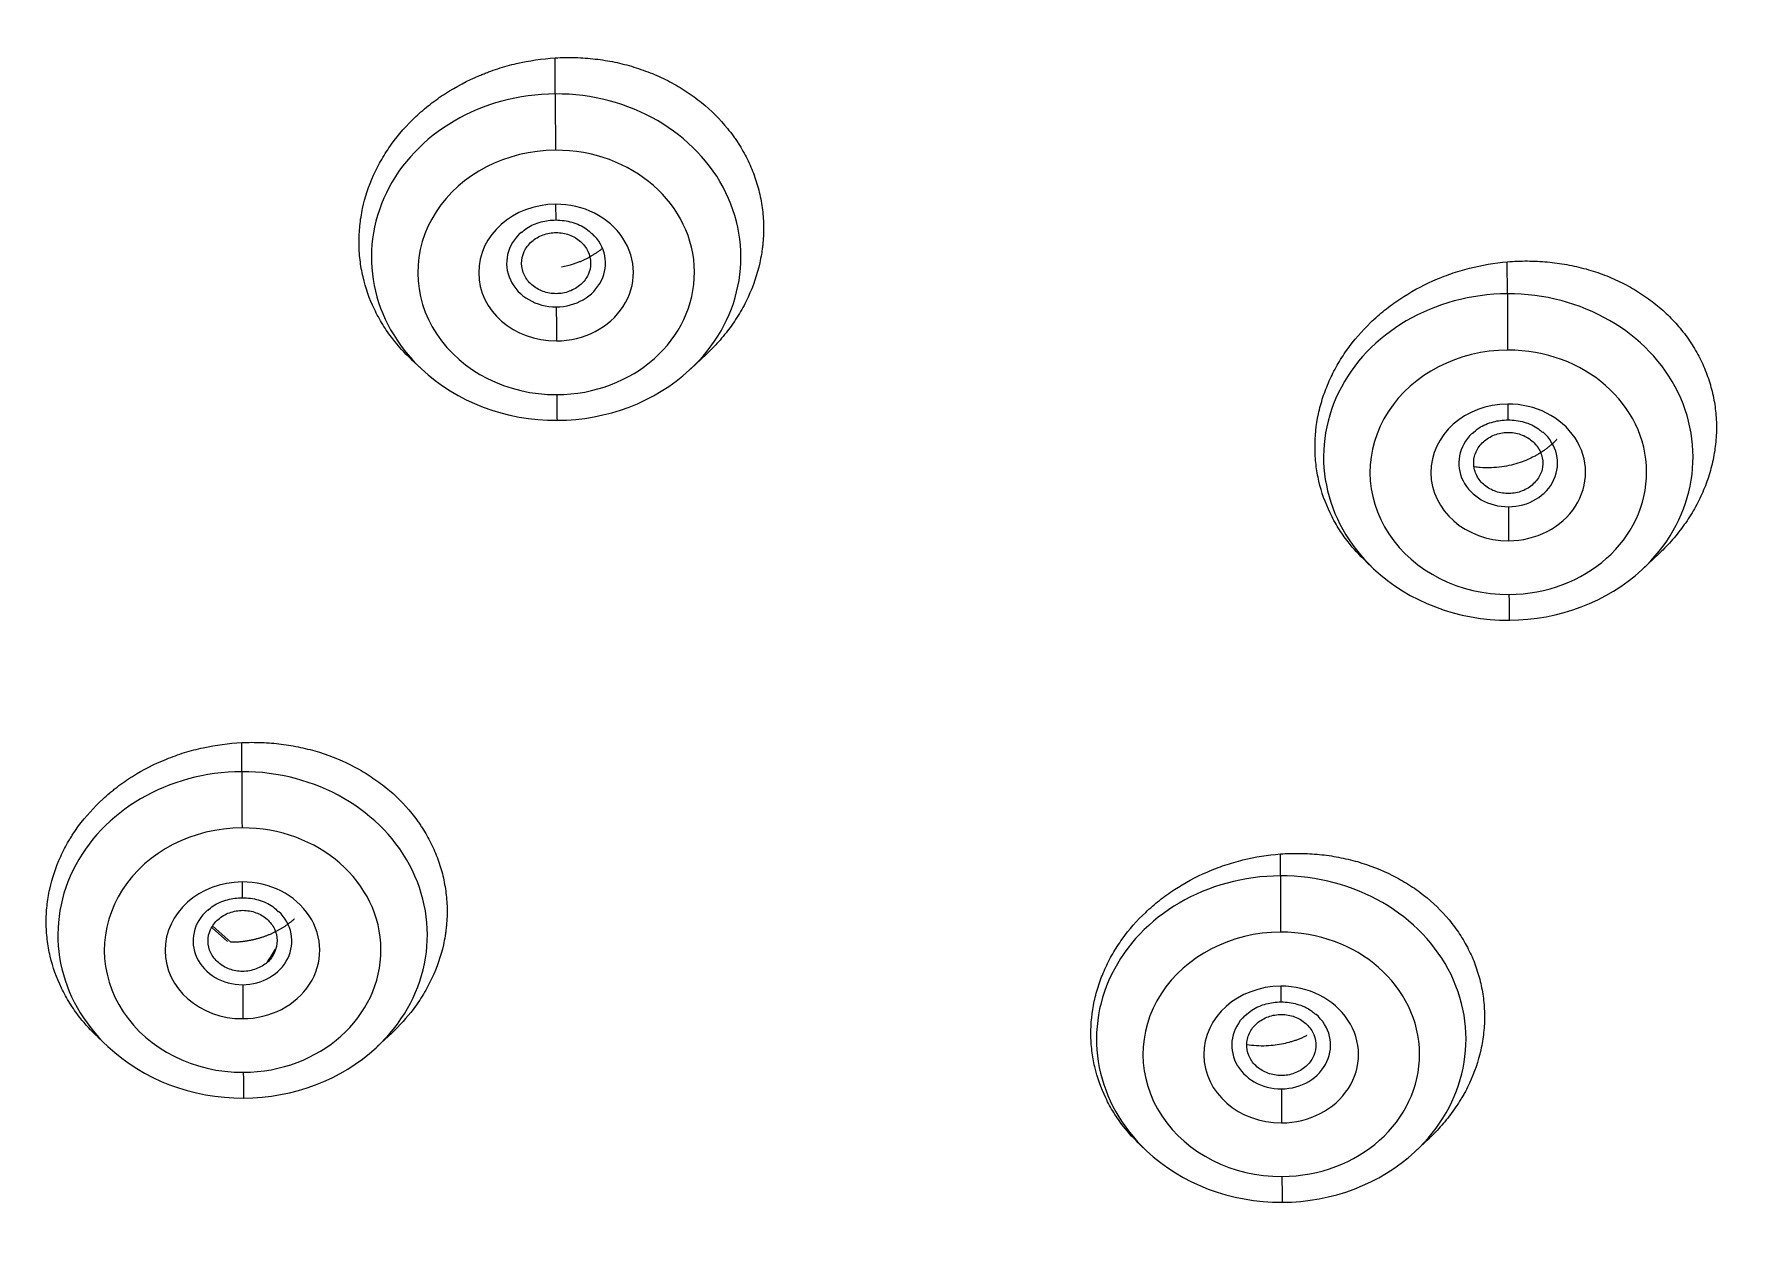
# Model space of a CAD drawing. Header units: millimetres. Extents: x 2433 to 4809, y -10272 to -6912.
# Drawn here: x 3248.96 to 3266.27, y -8414.31 to -8402.25 of the extents above; entities that cross this region are included whole.
import ezdxf

# ---------------------------------------------------------------- set-up
doc = ezdxf.new("R2010")
doc.units = ezdxf.units.MM
doc.layers.add('DIM', color=3, linetype='Continuous', lineweight=13)
doc.styles.add('ARIAL', font='arial.ttf')
doc.dimstyles.get("Standard").update_dxf_attribs({"dimtxt": 15, "dimasz": 15, "dimexe": 0.18, "dimexo": 0.0625, "dimgap": 4, "dimtad": 0, "dimtih": 1, "dimtoh": 1, "dimdec": 1, "dimdsep": 46, "dimtxsty": 'ARIAL', "dimcen": 0, "dimclrd": 3, "dimclre": 3, "dimclrt": 3, "dimadec": 0, "dimazin": 0, "dimtfac": 1, "dimtdec": 1, "dimtofl": 0, "dimtmove": 0, "dimatfit": 3, "dimfxl": 1, "dimtolj": 1, "dimtzin": 0, "dimarcsym": 0})

# ---------------------------------------------------------------- blocks, each defined once
blk = doc.blocks.new('*D46')
at = {"layer": 'Defpoints', "color": 0, "transparency": 16777216}
for p in [(3184.787, -7905.985), (3696.954, -9950.155), (3696.954, -9950.155)]:
    blk.add_point(p, dxfattribs=at)
at = {"layer": 'DIM', "color": 3, "lineweight": -2, "transparency": 16777216}
for p, q in [((3184.85, -7905.985), (3697.134, -7905.985)), ((3696.954, -7923.985), (3696.954, -8911.271)), ((3696.954, -9932.155), (3696.954, -8944.87)), ((3697.016, -9950.155), (3697.134, -9950.155))]:
    blk.add_line(p, q, dxfattribs=at)
at = {"layer": 'DIM', "color": 3, "transparency": 16777216}
for points in [[(3693.954, -7923.985), (3699.954, -7923.985), (3696.954, -7905.985)], [(3693.954, -9932.155), (3699.954, -9932.155), (3696.954, -9950.155)]]:
    blk.add_solid(points, dxfattribs=at)
at = {"layer": 'DIM', "color": 3, "transparency": 16777216, "insert": (3696.954, -8928.07), "char_height": 18, "attachment_point": 5, "style": 'ARIAL'}
blk.add_mtext('\\A1;(2280)', dxfattribs=at)

msp = doc.modelspace()

# ---------------------------------------------------------------- linework, layer by layer
at = {"linetype": 'Continuous', "lineweight": 13}
for p, q in [((3254.237, -8402.853), (3254.236, -8402.489)), ((3263.874, -8404.875), (3263.873, -8404.552)), ((3251.064, -8409.71), (3251.064, -8409.415)), ((3261.576, -8410.764), (3261.576, -8410.542)), ((3250.921, -8411.427), (3250.763, -8411.289))]:
    msp.add_line(p, q, dxfattribs=at)
at = {"linetype": 'Continuous', "lineweight": 18}
for p, q in [((3252.78, -8405.538), (3252.883, -8405.634)), ((3255.609, -8405.634), (3255.768, -8405.485)), ((3265.246, -8407.656), (3265.406, -8407.506)), ((3262.441, -8407.582), (3262.52, -8407.656)), ((3250.955, -8411.434), (3250.776, -8411.277)), ((3249.607, -8412.394), (3249.71, -8412.491)), ((3252.436, -8412.491), (3252.582, -8412.354)), ((3262.948, -8413.545), (3263.078, -8413.423)), ((3260.162, -8413.488), (3260.222, -8413.545))]:
    msp.add_line(p, q, dxfattribs=at)
at = {"linetype": 'Continuous', "lineweight": 13}
for centre, major_axis, ratio, start_param, end_param in [((3254.246, -8404.504), (-1.87, 0), 0.882948, 4.717224, 7.037094), ((3254.246, -8404.504), (-1.87, 0), 0.882948, 2.377964, 4.717224), ((3254.239, -8403.188), (0.002, -0.5), 0.00227, 3.979346, 5.201076), ((3254.246, -8404.659), (1.4, 0), 0.882948, 1.575631, 4.717224), ((3254.246, -8404.659), (1.4, 0), 0.882948, 4.717224, 7.858816), ((3254.245, -8404.66), (-0.783, 0), 0.882948, 4.717224, 7.858816), ((3254.245, -8404.66), (-0.783, 0), 0.882948, 1.575631, 4.717224), ((3254.241, -8403.828), (0.001, -0.3), 0.00227, 5.201076, 6.276176), ((3263.883, -8406.526), (-1.87, 0), 0.882948, 4.717224, 7.037094), ((3263.883, -8406.526), (-1.87, 0), 0.882948, 2.377964, 4.717224), ((3263.876, -8405.21), (0.002, -0.5), 0.00227, 3.979346, 5.201076), ((3254.249, -8405.211), (-0.001, 0.3), 0.00227, 0.828524, 2.059484), ((3263.883, -8406.681), (1.4, 0), 0.882948, 1.575631, 4.717224), ((3263.883, -8406.681), (1.4, 0), 0.882948, 4.717224, 7.858816), ((3254.253, -8405.66), (-0.002, 0.5), 0.00227, 2.059484, 3.281214), ((3263.882, -8406.682), (-0.783, 0), 0.882948, 4.717224, 7.858816), ((3263.882, -8406.682), (-0.783, 0), 0.882948, 1.575631, 4.717224), ((3263.878, -8405.85), (0.001, -0.3), 0.00227, 5.201076, 6.276176), ((3263.886, -8407.233), (-0.001, 0.3), 0.00227, 0.828524, 2.059484), ((3263.89, -8407.682), (-0.002, 0.5), 0.00227, 2.059484, 3.281214), ((3251.073, -8411.361), (-1.87, 0), 0.882948, 4.717224, 7.037094), ((3251.073, -8411.361), (-1.87, 0), 0.882948, 2.377964, 4.717224), ((3251.067, -8410.045), (0.002, -0.5), 0.00227, 3.979346, 5.201076), ((3251.073, -8411.515), (1.4, 0), 0.882948, 1.575631, 4.717224), ((3251.073, -8411.515), (1.4, 0), 0.882948, 4.717224, 7.858816), ((3251.071, -8411.517), (-0.783, 0), 0.882948, 4.717224, 7.858816), ((3251.071, -8411.517), (-0.783, 0), 0.882948, 1.575631, 4.717224), ((3251.068, -8410.685), (0.001, -0.3), 0.00227, 5.201076, 6.276176), ((3261.585, -8412.415), (-1.87, 0), 0.882948, 4.717224, 7.037094), ((3261.585, -8412.415), (-1.87, 0), 0.882948, 2.377964, 4.717224), ((3261.579, -8411.098), (0.002, -0.5), 0.00227, 3.979346, 5.201076), ((3261.585, -8412.569), (1.4, 0), 0.882948, 1.575631, 4.717224), ((3261.585, -8412.569), (1.4, 0), 0.882948, 4.717224, 7.858816), ((3251.075, -8412.067), (-0.001, 0.3), 0.00227, 0.828524, 2.059484), ((3261.584, -8412.571), (-0.783, 0), 0.882948, 4.717224, 7.858816), ((3261.584, -8412.571), (-0.783, 0), 0.882948, 1.575631, 4.717224), ((3261.58, -8411.739), (0.001, -0.3), 0.00227, 5.201076, 6.276176), ((3251.08, -8412.517), (-0.002, 0.5), 0.00227, 2.059484, 3.281214), ((3261.588, -8413.121), (-0.001, 0.3), 0.00227, 0.828524, 2.059484), ((3261.592, -8413.57), (-0.002, 0.5), 0.00227, 2.059484, 3.281214)]:
    msp.add_ellipse(centre, major_axis=major_axis, ratio=ratio, start_param=start_param, end_param=end_param, dxfattribs=at)
at = {"linetype": 'Continuous', "lineweight": 18}
for centre, major_axis, start_param, end_param in [((3254.245, -8404.566), (0.5, 0), 2.349395, 4.717224), ((3254.245, -8404.566), (0.5, 0), 4.717224, 7.03081), ((3254.246, -8404.504), (-1.87, 0), 0.753908, 1.575631), ((3254.246, -8404.504), (-1.87, 0), 1.575631, 2.377964), ((3263.882, -8406.588), (-0.5, 0), 5.53772, 7.858816), ((3263.882, -8406.588), (-0.5, 0), 1.575631, 3.936194), ((3263.883, -8406.526), (-1.87, 0), 0.753908, 1.575631), ((3263.883, -8406.526), (-1.87, 0), 1.575631, 2.377964), ((3251.071, -8411.423), (0.5, 0), 2.349395, 4.717224), ((3251.071, -8411.423), (0.5, 0), 4.717224, 7.03081), ((3261.584, -8412.477), (-0.5, 0), 5.53772, 7.858816), ((3261.584, -8412.477), (-0.5, 0), 1.575631, 3.936194), ((3251.073, -8411.361), (-1.87, 0), 0.753908, 1.575631), ((3251.073, -8411.361), (-1.87, 0), 1.575631, 2.377964), ((3261.585, -8412.415), (-1.87, 0), 0.753908, 1.575631), ((3261.585, -8412.415), (-1.87, 0), 1.575631, 2.377964)]:
    msp.add_ellipse(centre, major_axis=major_axis, ratio=0.882948, start_param=start_param, end_param=end_param, dxfattribs=at)
for points, knots in [([(3252.779, -8405.537), (3252.711, -8405.473), (3252.649, -8405.405), (3252.556, -8405.285), (3252.522, -8405.236), (3252.46, -8405.135), (3252.432, -8405.084), (3252.356, -8404.926), (3252.318, -8404.817), (3252.285, -8404.675), (3252.279, -8404.647), (3252.269, -8404.589), (3252.265, -8404.561), (3252.255, -8404.474), (3252.248, -8404.359), (3252.254, -8404.244), (3252.263, -8404.157), (3252.266, -8404.128), (3252.276, -8404.07), (3252.281, -8404.041), (3252.312, -8403.897), (3252.349, -8403.784), (3252.423, -8403.621), (3252.45, -8403.568), (3252.496, -8403.489), (3252.512, -8403.463), (3252.545, -8403.411), (3252.563, -8403.386), (3252.652, -8403.261), (3252.734, -8403.169), (3252.849, -8403.061), (3252.872, -8403.04), (3252.92, -8402.998), (3252.945, -8402.978), (3253.021, -8402.919), (3253.073, -8402.882), (3253.235, -8402.778), (3253.349, -8402.717), (3253.486, -8402.66), (3253.501, -8402.654), (3253.531, -8402.642), (3253.547, -8402.636), (3253.593, -8402.619), (3253.624, -8402.608), (3253.718, -8402.577), (3253.782, -8402.56), (3253.973, -8402.516), (3254.103, -8402.496), (3254.236, -8402.489)], [0, 0, 0, 0, 0.065619, 0.065619, 0.108091, 0.108091, 0.150563, 0.150563, 0.235506, 0.235506, 0.256742, 0.256742, 0.277978, 0.277978, 0.32045, 0.362922, 0.362922, 0.384158, 0.384158, 0.405394, 0.405394, 0.490338, 0.490338, 0.53281, 0.53281, 0.554045, 0.554045, 0.575281, 0.575281, 0.660225, 0.660225, 0.681461, 0.681461, 0.702697, 0.702697, 0.745169, 0.745169, 0.830113, 0.830113, 0.840731, 0.840731, 0.851348, 0.851348, 0.872584, 0.872584, 0.915056, 0.915056, 1, 1, 1, 1]), ([(3254.236, -8402.489), (3254.305, -8402.484), (3254.373, -8402.483), (3254.508, -8402.487), (3254.642, -8402.497), (3254.774, -8402.518), (3254.872, -8402.538), (3254.904, -8402.546), (3254.969, -8402.562), (3255.001, -8402.571), (3255.097, -8402.601), (3255.222, -8402.645), (3255.398, -8402.727), (3255.509, -8402.792), (3255.59, -8402.845), (3255.616, -8402.864), (3255.668, -8402.901), (3255.693, -8402.921), (3255.816, -8403.02), (3255.903, -8403.108), (3256, -8403.227), (3256.019, -8403.252), (3256.046, -8403.289), (3256.055, -8403.302), (3256.073, -8403.327), (3256.115, -8403.391), (3256.182, -8403.51), (3256.23, -8403.62), (3256.271, -8403.732), (3256.288, -8403.789), (3256.316, -8403.907), (3256.337, -8404.025), (3256.349, -8404.203), (3256.343, -8404.322), (3256.335, -8404.398), (3256.333, -8404.413), (3256.329, -8404.443), (3256.327, -8404.458), (3256.319, -8404.503), (3256.313, -8404.533), (3256.28, -8404.681), (3256.241, -8404.796), (3256.176, -8404.937), (3256.162, -8404.964), (3256.133, -8405.02), (3256.117, -8405.047), (3256.068, -8405.128), (3255.998, -8405.233), (3255.885, -8405.369), (3255.805, -8405.451), (3255.768, -8405.485)], [0, 0, 0, 0, 0.042066, 0.042066, 0.084133, 0.126199, 0.126199, 0.147232, 0.147232, 0.168265, 0.168265, 0.210331, 0.252398, 0.294464, 0.294464, 0.315497, 0.315497, 0.33653, 0.33653, 0.420663, 0.420663, 0.441696, 0.441696, 0.452213, 0.452213, 0.462729, 0.504796, 0.546862, 0.546862, 0.588928, 0.588928, 0.630994, 0.673061, 0.715127, 0.715127, 0.725644, 0.725644, 0.73616, 0.73616, 0.757193, 0.757193, 0.841326, 0.841326, 0.862359, 0.862359, 0.883392, 0.883392, 0.925459, 0.967525, 1, 1, 1, 1]), ([(3253.897, -8404.258), (3253.912, -8404.24), (3253.965, -8404.193), (3254.088, -8404.143), (3254.19, -8404.129), (3254.242, -8404.128)], [0, 0, 0, 0, 0.206446, 0.623832, 1, 1, 1, 1]), ([(3254.242, -8404.128), (3254.3, -8404.129), (3254.408, -8404.144), (3254.538, -8404.201), (3254.59, -8404.251), (3254.606, -8404.27)], [0, 0, 0, 0, 0.388964, 0.792604, 1, 1, 1, 1]), ([(3254.713, -8404.417), (3254.712, -8404.418), (3254.708, -8404.421), (3254.699, -8404.428), (3254.688, -8404.437), (3254.676, -8404.446), (3254.663, -8404.454), (3254.651, -8404.463), (3254.638, -8404.471), (3254.625, -8404.479), (3254.612, -8404.487), (3254.599, -8404.495), (3254.586, -8404.502), (3254.572, -8404.51), (3254.559, -8404.517), (3254.545, -8404.524), (3254.531, -8404.531), (3254.517, -8404.537), (3254.502, -8404.544), (3254.488, -8404.55), (3254.442, -8404.569), (3254.38, -8404.589), (3254.321, -8404.602), (3254.301, -8404.606)], [0, 0, 0, 0, 0.005607, 0.038721, 0.071939, 0.105255, 0.138663, 0.172157, 0.205731, 0.239378, 0.273094, 0.306873, 0.340709, 0.374597, 0.408531, 0.442507, 0.476521, 0.510567, 0.544641, 0.57874, 0.61286, 0.868876, 1, 1, 1, 1]), ([(3262.44, -8407.581), (3262.375, -8407.52), (3262.316, -8407.455), (3262.226, -8407.34), (3262.193, -8407.293), (3262.147, -8407.219), (3262.132, -8407.194), (3262.105, -8407.143), (3262.092, -8407.118), (3262.03, -8406.989), (3261.992, -8406.882), (3261.96, -8406.744), (3261.954, -8406.716), (3261.945, -8406.659), (3261.94, -8406.631), (3261.93, -8406.546), (3261.927, -8406.489), (3261.926, -8406.319), (3261.937, -8406.205), (3261.968, -8406.062), (3261.975, -8406.034), (3261.99, -8405.977), (3261.998, -8405.949), (3262.025, -8405.866), (3262.068, -8405.756), (3262.121, -8405.65), (3262.166, -8405.572), (3262.182, -8405.546), (3262.214, -8405.495), (3262.231, -8405.47), (3262.32, -8405.345), (3262.4, -8405.252), (3262.534, -8405.123), (3262.581, -8405.081), (3262.656, -8405.022), (3262.681, -8405.002), (3262.732, -8404.965), (3262.758, -8404.946), (3262.89, -8404.858), (3263.003, -8404.797), (3263.15, -8404.731), (3263.18, -8404.718), (3263.241, -8404.694), (3263.272, -8404.683), (3263.364, -8404.651), (3263.426, -8404.633), (3263.615, -8404.584), (3263.743, -8404.563), (3263.873, -8404.552)], [0, 0, 0, 0, 0.064148, 0.064148, 0.106687, 0.106687, 0.127957, 0.127957, 0.149226, 0.149226, 0.234303, 0.234303, 0.255573, 0.255573, 0.276842, 0.276842, 0.319381, 0.319381, 0.404458, 0.404458, 0.425727, 0.425727, 0.446997, 0.446997, 0.489536, 0.532074, 0.532074, 0.553344, 0.553344, 0.574613, 0.574613, 0.65969, 0.65969, 0.702229, 0.702229, 0.723498, 0.723498, 0.744768, 0.744768, 0.829845, 0.829845, 0.851115, 0.851115, 0.872384, 0.872384, 0.914923, 0.914923, 1, 1, 1, 1]), ([(3263.873, -8404.552), (3263.942, -8404.546), (3264.009, -8404.543), (3264.144, -8404.543), (3264.278, -8404.55), (3264.41, -8404.568), (3264.508, -8404.586), (3264.541, -8404.592), (3264.606, -8404.607), (3264.638, -8404.615), (3264.734, -8404.642), (3264.859, -8404.683), (3265.036, -8404.761), (3265.147, -8404.824), (3265.228, -8404.875), (3265.255, -8404.893), (3265.307, -8404.929), (3265.332, -8404.948), (3265.406, -8405.006), (3265.499, -8405.087), (3265.583, -8405.177), (3265.641, -8405.247), (3265.66, -8405.271), (3265.697, -8405.321), (3265.714, -8405.346), (3265.764, -8405.422), (3265.825, -8405.526), (3265.872, -8405.635), (3265.903, -8405.718), (3265.918, -8405.761), (3265.93, -8405.804), (3265.938, -8405.833), (3265.942, -8405.847), (3265.96, -8405.92), (3265.981, -8406.038), (3265.993, -8406.215), (3265.987, -8406.335), (3265.977, -8406.426), (3265.973, -8406.456), (3265.963, -8406.516), (3265.957, -8406.546), (3265.937, -8406.635), (3265.904, -8406.752), (3265.858, -8406.867), (3265.819, -8406.952), (3265.805, -8406.98), (3265.775, -8407.036), (3265.759, -8407.063), (3265.71, -8407.145), (3265.639, -8407.25), (3265.557, -8407.349), (3265.492, -8407.421), (3265.458, -8407.456), (3265.422, -8407.49), (3265.409, -8407.503), (3265.407, -8407.504), (3265.406, -8407.506)], [0, 0, 0, 0, 0.042048, 0.042048, 0.084095, 0.126143, 0.126143, 0.147167, 0.147167, 0.168191, 0.168191, 0.210239, 0.252286, 0.294334, 0.294334, 0.315358, 0.315358, 0.336382, 0.336382, 0.37843, 0.420477, 0.420477, 0.441501, 0.441501, 0.462525, 0.462525, 0.504573, 0.54662, 0.54662, 0.567644, 0.578156, 0.578156, 0.588668, 0.588668, 0.630716, 0.672764, 0.714811, 0.714811, 0.735835, 0.735835, 0.756859, 0.756859, 0.798907, 0.840954, 0.840954, 0.861978, 0.861978, 0.883002, 0.883002, 0.92505, 0.967098, 0.967098, 0.988122, 0.998633, 0.998633, 1, 1, 1, 1]), ([(3263.52, -8406.292), (3263.539, -8406.27), (3263.596, -8406.218), (3263.725, -8406.165), (3263.827, -8406.151), (3263.879, -8406.15)], [0, 0, 0, 0, 0.24821, 0.643629, 1, 1, 1, 1]), ([(3263.879, -8406.15), (3263.937, -8406.151), (3264.045, -8406.166), (3264.169, -8406.219), (3264.217, -8406.265), (3264.229, -8406.279)], [0, 0, 0, 0, 0.410705, 0.836907, 1, 1, 1, 1]), ([(3264.375, -8406.348), (3264.373, -8406.349), (3264.368, -8406.355), (3264.358, -8406.365), (3264.346, -8406.377), (3264.333, -8406.388), (3264.321, -8406.4), (3264.308, -8406.411), (3264.294, -8406.422), (3264.281, -8406.433), (3264.267, -8406.444), (3264.252, -8406.454), (3264.238, -8406.464), (3264.223, -8406.474), (3264.208, -8406.484), (3264.193, -8406.494), (3264.177, -8406.503), (3264.162, -8406.512), (3264.129, -8406.529), (3264.077, -8406.554), (3264, -8406.584), (3263.912, -8406.61), (3263.815, -8406.628), (3263.709, -8406.637), (3263.616, -8406.635), (3263.558, -8406.629), (3263.538, -8406.626)], [0, 0, 0, 0, 0.008765, 0.027942, 0.047205, 0.066548, 0.085967, 0.105459, 0.125019, 0.144643, 0.164327, 0.184068, 0.203862, 0.223705, 0.243594, 0.263527, 0.2835, 0.303512, 0.323558, 0.403917, 0.493994, 0.593032, 0.69977, 0.813455, 0.934832, 1, 1, 1, 1]), ([(3249.606, -8412.393), (3249.54, -8412.331), (3249.48, -8412.266), (3249.408, -8412.173), (3249.39, -8412.149), (3249.356, -8412.101), (3249.34, -8412.077), (3249.293, -8412.002), (3249.265, -8411.951), (3249.19, -8411.796), (3249.152, -8411.688), (3249.119, -8411.549), (3249.113, -8411.521), (3249.103, -8411.464), (3249.099, -8411.436), (3249.089, -8411.351), (3249.082, -8411.238), (3249.087, -8411.124), (3249.096, -8411.039), (3249.1, -8411.011), (3249.109, -8410.954), (3249.115, -8410.926), (3249.146, -8410.784), (3249.183, -8410.674), (3249.256, -8410.514), (3249.283, -8410.462), (3249.321, -8410.397), (3249.329, -8410.384), (3249.345, -8410.359), (3249.353, -8410.346), (3249.378, -8410.308), (3249.395, -8410.283), (3249.485, -8410.162), (3249.567, -8410.071), (3249.681, -8409.966), (3249.716, -8409.935), (3249.752, -8409.905), (3249.777, -8409.885), (3249.79, -8409.875), (3249.853, -8409.827), (3249.905, -8409.791), (3250.066, -8409.69), (3250.18, -8409.632), (3250.331, -8409.571), (3250.362, -8409.559), (3250.423, -8409.537), (3250.454, -8409.526), (3250.548, -8409.498), (3250.611, -8409.481), (3250.802, -8409.439), (3250.931, -8409.422), (3251.064, -8409.415)], [0, 0, 0, 0, 0.06389, 0.06389, 0.085165, 0.085165, 0.10644, 0.10644, 0.148991, 0.148991, 0.234092, 0.234092, 0.255367, 0.255367, 0.276642, 0.276642, 0.319192, 0.361743, 0.361743, 0.383018, 0.383018, 0.404293, 0.404293, 0.489394, 0.489394, 0.531945, 0.531945, 0.542582, 0.542582, 0.55322, 0.55322, 0.574495, 0.574495, 0.659596, 0.659596, 0.680871, 0.691509, 0.691509, 0.702147, 0.702147, 0.744697, 0.744697, 0.829798, 0.829798, 0.851073, 0.851073, 0.872349, 0.872349, 0.914899, 0.914899, 1, 1, 1, 1]), ([(3251.064, -8409.415), (3251.131, -8409.412), (3251.199, -8409.412), (3251.332, -8409.417), (3251.464, -8409.428), (3251.594, -8409.45), (3251.691, -8409.471), (3251.723, -8409.478), (3251.787, -8409.495), (3251.819, -8409.504), (3251.977, -8409.553), (3252.096, -8409.603), (3252.265, -8409.693), (3252.32, -8409.725), (3252.399, -8409.778), (3252.425, -8409.796), (3252.476, -8409.833), (3252.501, -8409.852), (3252.621, -8409.95), (3252.708, -8410.037), (3252.803, -8410.155), (3252.822, -8410.179), (3252.848, -8410.215), (3252.857, -8410.228), (3252.874, -8410.253), (3252.916, -8410.316), (3252.982, -8410.432), (3253.052, -8410.594), (3253.086, -8410.706), (3253.113, -8410.821), (3253.124, -8410.879), (3253.138, -8410.994), (3253.146, -8411.11), (3253.14, -8411.227), (3253.132, -8411.301), (3253.13, -8411.315), (3253.126, -8411.345), (3253.124, -8411.359), (3253.117, -8411.403), (3253.111, -8411.432), (3253.079, -8411.577), (3253.04, -8411.69), (3252.976, -8411.826), (3252.962, -8411.854), (3252.934, -8411.908), (3252.918, -8411.934), (3252.87, -8412.014), (3252.836, -8412.065), (3252.734, -8412.199), (3252.662, -8412.279), (3252.583, -8412.354)], [0, 0, 0, 0, 0.042167, 0.042167, 0.084333, 0.1265, 0.1265, 0.147583, 0.147583, 0.168666, 0.168666, 0.252999, 0.252999, 0.295166, 0.295166, 0.316249, 0.316249, 0.337332, 0.337332, 0.421665, 0.421665, 0.442748, 0.442748, 0.45329, 0.45329, 0.463832, 0.505998, 0.548165, 0.590331, 0.590331, 0.632498, 0.632498, 0.674664, 0.716831, 0.716831, 0.727372, 0.727372, 0.737914, 0.737914, 0.758997, 0.758997, 0.84333, 0.84333, 0.864414, 0.864414, 0.885497, 0.885497, 0.927663, 0.927663, 1, 1, 1, 1]), ([(3260.161, -8413.487), (3260.098, -8413.428), (3260.041, -8413.365), (3259.953, -8413.254), (3259.921, -8413.207), (3259.875, -8413.135), (3259.861, -8413.11), (3259.834, -8413.061), (3259.821, -8413.036), (3259.76, -8412.91), (3259.723, -8412.805), (3259.691, -8412.67), (3259.686, -8412.643), (3259.676, -8412.588), (3259.672, -8412.56), (3259.662, -8412.477), (3259.659, -8412.421), (3259.657, -8412.255), (3259.669, -8412.144), (3259.699, -8412.005), (3259.705, -8411.977), (3259.72, -8411.922), (3259.729, -8411.895), (3259.755, -8411.813), (3259.797, -8411.707), (3259.85, -8411.603), (3259.894, -8411.527), (3259.909, -8411.502), (3259.941, -8411.452), (3259.958, -8411.427), (3260.045, -8411.306), (3260.124, -8411.216), (3260.257, -8411.091), (3260.303, -8411.05), (3260.376, -8410.992), (3260.401, -8410.974), (3260.452, -8410.937), (3260.478, -8410.92), (3260.608, -8410.834), (3260.718, -8410.775), (3260.864, -8410.712), (3260.894, -8410.7), (3260.954, -8410.677), (3260.984, -8410.666), (3261.075, -8410.635), (3261.136, -8410.618), (3261.321, -8410.572), (3261.447, -8410.552), (3261.576, -8410.542)], [0, 0, 0, 0, 0.063252, 0.063252, 0.105831, 0.105831, 0.127121, 0.127121, 0.148411, 0.148411, 0.23357, 0.23357, 0.254859, 0.254859, 0.276149, 0.276149, 0.318729, 0.318729, 0.403888, 0.403888, 0.425177, 0.425177, 0.446467, 0.446467, 0.489046, 0.531626, 0.531626, 0.552916, 0.552916, 0.574205, 0.574205, 0.659364, 0.659364, 0.701944, 0.701944, 0.723233, 0.723233, 0.744523, 0.744523, 0.829682, 0.829682, 0.850972, 0.850972, 0.872262, 0.872262, 0.914841, 0.914841, 1, 1, 1, 1]), ([(3261.576, -8410.542), (3261.643, -8410.537), (3261.709, -8410.535), (3261.841, -8410.537), (3261.972, -8410.544), (3262.101, -8410.563), (3262.197, -8410.581), (3262.229, -8410.588), (3262.292, -8410.603), (3262.324, -8410.611), (3262.48, -8410.656), (3262.598, -8410.702), (3262.766, -8410.787), (3262.821, -8410.817), (3262.9, -8410.868), (3262.926, -8410.885), (3262.976, -8410.921), (3263.001, -8410.939), (3263.121, -8411.034), (3263.207, -8411.118), (3263.303, -8411.232), (3263.321, -8411.256), (3263.357, -8411.304), (3263.374, -8411.328), (3263.423, -8411.402), (3263.481, -8411.504), (3263.528, -8411.61), (3263.558, -8411.692), (3263.567, -8411.719), (3263.584, -8411.775), (3263.592, -8411.803), (3263.613, -8411.888), (3263.634, -8412.002), (3263.645, -8412.175), (3263.64, -8412.291), (3263.63, -8412.379), (3263.626, -8412.408), (3263.617, -8412.467), (3263.611, -8412.496), (3263.579, -8412.64), (3263.54, -8412.752), (3263.476, -8412.889), (3263.462, -8412.917), (3263.441, -8412.957), (3263.433, -8412.971), (3263.418, -8412.998), (3263.379, -8413.064), (3263.301, -8413.179), (3263.221, -8413.275), (3263.157, -8413.344), (3263.135, -8413.367), (3263.101, -8413.401), (3263.09, -8413.412), (3263.078, -8413.423)], [0, 0, 0, 0, 0.042103, 0.042103, 0.084205, 0.126308, 0.126308, 0.147359, 0.147359, 0.16841, 0.16841, 0.252616, 0.252616, 0.294718, 0.294718, 0.31577, 0.31577, 0.336821, 0.336821, 0.421026, 0.421026, 0.442077, 0.442077, 0.463129, 0.463129, 0.505231, 0.547334, 0.547334, 0.568385, 0.568385, 0.589436, 0.589436, 0.631539, 0.673642, 0.715744, 0.715744, 0.736796, 0.736796, 0.757847, 0.757847, 0.842052, 0.842052, 0.863103, 0.863103, 0.873629, 0.873629, 0.884155, 0.926257, 0.96836, 0.96836, 0.989411, 0.989411, 1, 1, 1, 1]), ([(3250.724, -8411.115), (3250.739, -8411.097), (3250.791, -8411.05), (3250.915, -8411), (3251.017, -8410.986), (3251.069, -8410.985)], [0, 0, 0, 0, 0.206446, 0.623832, 1, 1, 1, 1]), ([(3251.069, -8410.985), (3251.127, -8410.985), (3251.235, -8411), (3251.365, -8411.057), (3251.417, -8411.108), (3251.433, -8411.127)], [0, 0, 0, 0, 0.388964, 0.792604, 1, 1, 1, 1]), ([(3251.599, -8411.198), (3251.596, -8411.201), (3251.589, -8411.206), (3251.579, -8411.215), (3251.57, -8411.223), (3251.559, -8411.231), (3251.549, -8411.239), (3251.538, -8411.247), (3251.528, -8411.255), (3251.517, -8411.263), (3251.505, -8411.271), (3251.494, -8411.278), (3251.483, -8411.286), (3251.471, -8411.293), (3251.459, -8411.3), (3251.447, -8411.307), (3251.434, -8411.314), (3251.422, -8411.321), (3251.409, -8411.328), (3251.396, -8411.334), (3251.383, -8411.341), (3251.37, -8411.347), (3251.357, -8411.353), (3251.343, -8411.359), (3251.329, -8411.364), (3251.315, -8411.37), (3251.301, -8411.375), (3251.287, -8411.38), (3251.273, -8411.385), (3251.258, -8411.39), (3251.243, -8411.394), (3251.229, -8411.398), (3251.214, -8411.402), (3251.199, -8411.406), (3251.184, -8411.41), (3251.168, -8411.413), (3251.153, -8411.416), (3251.138, -8411.419), (3251.122, -8411.422), (3251.107, -8411.425), (3251.091, -8411.427), (3251.075, -8411.429), (3251.06, -8411.431), (3251.044, -8411.432), (3251.028, -8411.434), (3251.012, -8411.435), (3250.996, -8411.436), (3250.976, -8411.436), (3250.962, -8411.436), (3250.952, -8411.436)], [0, 0, 0, 0, 0.018753, 0.037636, 0.056645, 0.075778, 0.095031, 0.114402, 0.133888, 0.153486, 0.173195, 0.19301, 0.212931, 0.232955, 0.25308, 0.273304, 0.293626, 0.314043, 0.334554, 0.355159, 0.375856, 0.396645, 0.417524, 0.438494, 0.459554, 0.480704, 0.501941, 0.523261, 0.544661, 0.566137, 0.587684, 0.609298, 0.630977, 0.652715, 0.674509, 0.696355, 0.718249, 0.740188, 0.762167, 0.784183, 0.806234, 0.828315, 0.850423, 0.872555, 0.894708, 0.91688, 0.939068, 0.961269, 1, 1, 1, 1]), ([(3261.222, -8412.181), (3261.241, -8412.158), (3261.298, -8412.107), (3261.427, -8412.053), (3261.53, -8412.039), (3261.582, -8412.039)], [0, 0, 0, 0, 0.24821, 0.643629, 1, 1, 1, 1]), ([(3261.582, -8412.039), (3261.639, -8412.039), (3261.747, -8412.054), (3261.872, -8412.107), (3261.919, -8412.153), (3261.932, -8412.167)], [0, 0, 0, 0, 0.410705, 0.836907, 1, 1, 1, 1]), ([(3261.844, -8412.38), (3261.84, -8412.382), (3261.831, -8412.386), (3261.816, -8412.393), (3261.8, -8412.401), (3261.783, -8412.408), (3261.766, -8412.415), (3261.749, -8412.421), (3261.732, -8412.428), (3261.715, -8412.434), (3261.697, -8412.439), (3261.661, -8412.45), (3261.604, -8412.464), (3261.522, -8412.478), (3261.43, -8412.486), (3261.333, -8412.485), (3261.268, -8412.477), (3261.236, -8412.472)], [0, 0, 0, 0, 0.021787, 0.050929, 0.080155, 0.109459, 0.138836, 0.168281, 0.197791, 0.227361, 0.256987, 0.286666, 0.405634, 0.538991, 0.685614, 0.843637, 1, 1, 1, 1])]:
    msp.add_open_spline(points, degree=3, knots=knots, dxfattribs=at)
for points in [[(3253.922, -8404.448), (3253.94, -8404.41), (3253.993, -8404.341), (3254.11, -8404.271), (3254.246, -8404.248), (3254.382, -8404.271), (3254.497, -8404.339), (3254.576, -8404.44), (3254.603, -8404.565), (3254.587, -8404.646), (3254.57, -8404.682)], [(3254.57, -8404.682), (3254.554, -8404.717), (3254.501, -8404.786), (3254.382, -8404.858), (3254.246, -8404.882), (3254.11, -8404.858), (3253.995, -8404.791), (3253.916, -8404.691), (3253.888, -8404.568), (3253.905, -8404.486), (3253.922, -8404.448)], [(3263.541, -8406.519), (3263.551, -8406.479), (3263.591, -8406.403), (3263.693, -8406.317), (3263.823, -8406.274), (3263.961, -8406.277), (3264.087, -8406.327), (3264.184, -8406.414), (3264.235, -8406.534), (3264.234, -8406.616), (3264.225, -8406.654)], [(3264.225, -8406.654), (3264.215, -8406.692), (3264.176, -8406.767), (3264.073, -8406.856), (3263.943, -8406.899), (3263.805, -8406.896), (3263.678, -8406.847), (3263.581, -8406.76), (3263.53, -8406.643), (3263.531, -8406.559), (3263.541, -8406.519)], [(3250.825, -8411.204), (3250.857, -8411.175), (3250.937, -8411.129), (3251.075, -8411.104), (3251.211, -8411.129), (3251.326, -8411.196), (3251.403, -8411.297), (3251.432, -8411.417), (3251.403, -8411.542), (3251.353, -8411.612), (3251.322, -8411.639)], [(3251.322, -8411.639), (3251.291, -8411.666), (3251.213, -8411.712), (3251.072, -8411.739), (3250.936, -8411.714), (3250.821, -8411.647), (3250.743, -8411.546), (3250.713, -8411.426), (3250.741, -8411.304), (3250.792, -8411.233), (3250.825, -8411.204)], [(3261.269, -8412.342), (3261.289, -8412.305), (3261.347, -8412.239), (3261.468, -8412.175), (3261.606, -8412.159), (3261.74, -8412.189), (3261.85, -8412.262), (3261.923, -8412.366), (3261.942, -8412.493), (3261.92, -8412.573), (3261.901, -8412.608)], [(3261.901, -8412.608), (3261.883, -8412.643), (3261.826, -8412.708), (3261.703, -8412.775), (3261.565, -8412.791), (3261.431, -8412.761), (3261.32, -8412.689), (3261.248, -8412.585), (3261.227, -8412.461), (3261.249, -8412.379), (3261.269, -8412.342)]]:
    msp.add_open_spline(points, degree=3, dxfattribs=at)
at = {"linetype": 'Continuous', "lineweight": 13}
msp.add_open_spline([(3251.322, -8411.639), (3251.35, -8411.595), (3251.378, -8411.55), (3251.406, -8411.505)], degree=3, dxfattribs=at)

# ---------------------------------------------------------------- dimensions: what is measured, and where the dimension line sits
at = {"layer": 'DIM', "color": 3}
dim = msp.add_linear_dim(base=(3696.954, -9950.155), p1=(3184.787, -7905.985), p2=(3696.954, -9950.155), angle=90, text='(2280)', dimstyle='Standard', override={"dimtxt": 18, "dimasz": 18, "dimgap": 5}, dxfattribs=at)
dim.commit()
dim.dimension.update_dxf_attribs({"geometry": '*D46', "text_midpoint": (3696.954, -8928.07)})

doc.saveas('drawing.dxf')
